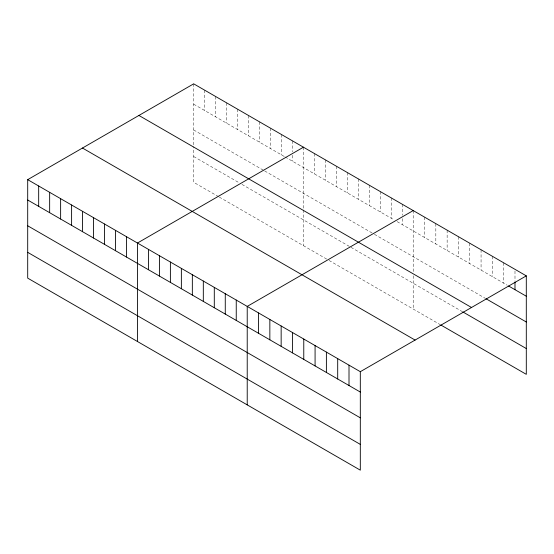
<?xml version="1.0" encoding="UTF-8"?>
<svg xmlns="http://www.w3.org/2000/svg" width="554" height="554" viewBox="0 0 554 554"><rect width="100%" height="100%" fill="white"/><g stroke="black" fill="none" stroke-linecap="round" stroke-linejoin="round"><path stroke-width="0.42" stroke-dasharray="2.77 2.08" d="M193.685 104.18L284.424 156.567M285.158 156.99L394.185 219.938M397.114 221.628L507.215 285.199M193.685 129.961L263.933 170.521M264.667 170.944L373.694 233.892M374.428 234.314L485.304 298.329M193.685 156.526L239.051 182.716M241.98 184.406L350.28 246.932M351.014 247.354L461.981 311.424M218.567 196.67L193.685 182.308L193.685 146.561M219.294 197.092L328.328 260.041M329.062 260.463L440.07 324.554M514.991 271.031L514.991 281.203M503.683 262.804L503.683 283.156M492.374 256.28L492.374 276.626M481.066 249.75L481.066 270.096M469.757 243.22L469.757 263.572M458.449 236.69L458.449 257.042M447.14 230.159L447.14 250.512M435.832 223.629L435.832 243.982M424.523 217.106L424.523 237.451M413.208 210.575L413.208 272.478M413.208 275.795L413.208 309.049M402.232 204.239L402.232 215.257M402.232 218.65L402.232 224.585M391.256 197.903L391.256 218.248M380.279 191.559L380.279 211.912M369.303 185.223L369.303 205.576M358.327 178.887L358.327 199.239M347.351 172.55L347.351 192.903M336.375 166.214L336.375 186.566M325.399 159.877L325.399 180.23M314.423 153.541L314.423 173.887M303.447 147.205L303.447 209.107M303.447 209.931L303.447 245.678M292.47 140.868L292.47 151.886M292.47 155.279L292.47 161.214M281.494 134.532L281.494 154.878M270.518 128.189L270.518 148.541M259.542 121.852L259.542 142.205M248.566 115.516L248.566 135.868M237.59 109.18L237.59 129.532M226.614 102.843L226.614 123.196M215.638 96.507L215.638 116.852M204.661 90.17L204.661 110.516M193.685 83.834L193.685 145.73"/><path stroke-width="0.83" d="M27.7 179.662L360.315 371.692L360.315 470.166L27.7 278.136L27.7 179.662L193.685 83.834L526.3 275.864L526.3 374.338L440.776 324.963M303.447 147.205L137.461 243.033L137.461 341.506M413.208 210.575L247.222 306.404L247.222 404.877M360.315 371.692L526.3 275.864M508.627 286.016L526.3 296.217M486.01 298.738L526.3 321.999M138.909 115.454L471.523 307.491M462.687 311.833L526.3 348.556M82.477 148.036L415.091 340.073M27.7 200.015L360.315 392.045M27.7 225.79L360.315 417.827M27.7 252.354L360.315 444.391M514.991 282.055L514.991 289.687M349.006 365.169L349.006 385.515M337.698 358.639L337.698 378.984M326.389 352.109L326.389 372.461M315.081 345.578L315.081 365.931M303.772 339.048L303.772 359.401M292.464 332.518L292.464 352.87M281.155 325.994L281.155 346.34M269.846 319.464L269.846 339.81M258.531 312.934L258.531 333.286M236.246 300.067L236.246 320.42M225.27 293.731L225.27 314.083M214.294 287.394L214.294 307.74M203.318 281.058L203.318 301.404M192.342 274.722L192.342 295.067M181.366 268.385L181.366 288.731M170.39 262.042L170.39 282.395M159.413 255.706L159.413 276.058M148.437 249.369L148.437 269.722M126.485 236.697L126.485 257.049M115.509 230.36L115.509 250.706M104.533 224.024L104.533 244.369M93.557 217.687L93.557 238.033M82.581 211.351L82.581 231.697M71.605 205.008L71.605 225.36M60.628 198.671L60.628 219.024M49.652 192.335L49.652 212.688M38.676 185.999L38.676 206.351"/></g></svg>
